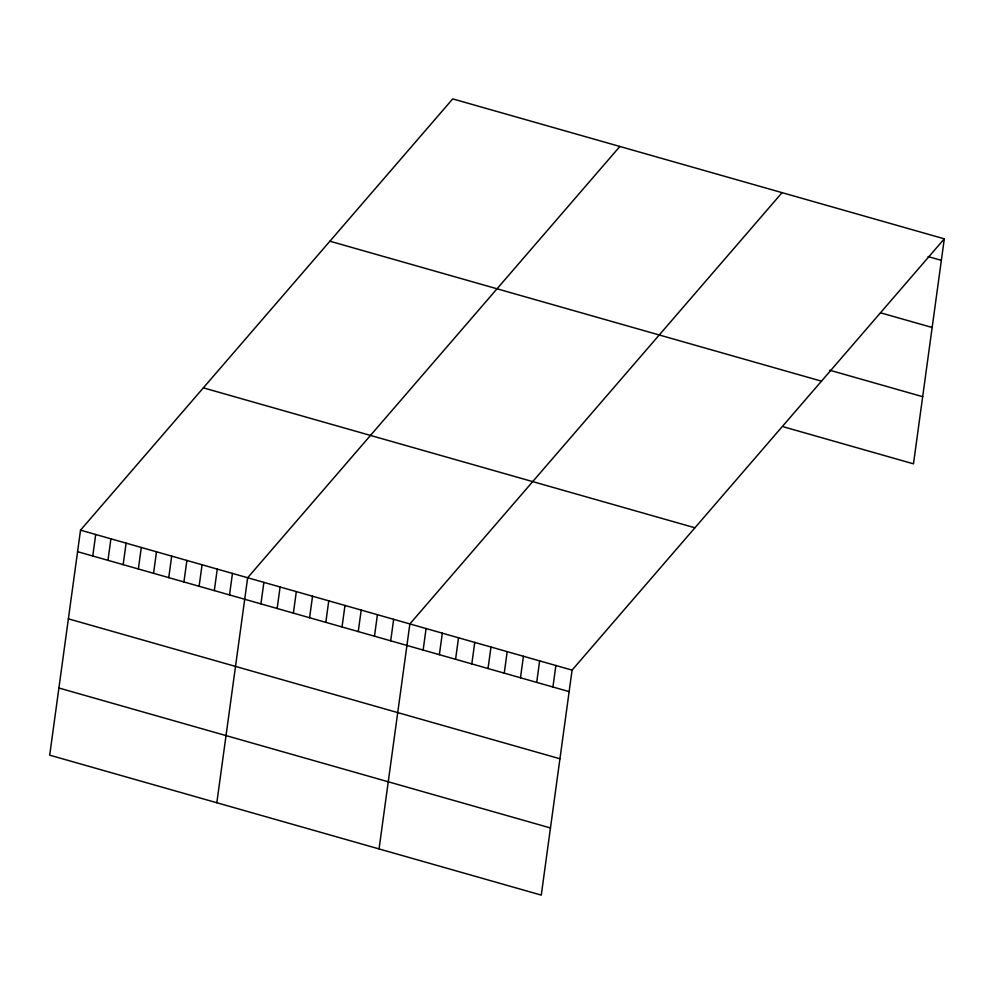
<?xml version="1.0" encoding="UTF-8"?>
<svg xmlns="http://www.w3.org/2000/svg" width="994" height="994" viewBox="0 0 994 994"><rect width="100%" height="100%" fill="white"/><g stroke="black" fill="none" stroke-linecap="round" stroke-linejoin="round"><path stroke-width="1.49" d="M80.526 530.162L49.7 755.167L541.27 895.109L572.084 670.118L944.3 238.833L452.73 98.891L80.526 530.162L572.084 670.118M92.765 555.994L95.71 534.499M107.961 560.318L110.906 538.823M123.157 564.654L126.101 543.146M138.352 568.978L141.297 547.47M153.548 573.302L156.493 551.794M168.744 577.626L171.689 556.118M183.927 581.95L186.884 560.442M199.123 586.274L202.068 564.778M214.319 590.598L217.264 569.102M229.515 594.934L232.459 573.426M216.829 802.742L247.655 577.75L619.871 146.466M260.925 603.867L263.882 582.372M277.152 608.49L280.097 586.982M293.379 613.112L296.324 591.604M309.594 617.721L312.538 596.226M325.821 622.343L328.766 600.836M342.035 626.966L344.98 605.458M358.262 631.588L361.207 610.08M374.477 636.197L377.434 614.69M390.704 640.819L393.649 619.312M379.049 848.926L409.876 623.934L782.079 192.65M423.146 650.051L426.091 628.556M439.373 654.673L442.318 633.166M455.587 659.295L458.532 637.788M471.815 663.905L474.759 642.41M488.029 668.527L490.986 647.019M504.256 673.149L507.201 651.642M520.483 677.759L523.428 656.264M536.698 682.381L539.643 660.873M552.925 687.003L555.87 665.495M944.3 238.833L913.474 463.838L783.707 426.886M928.085 256.564L941.355 260.341M880.535 312.799L932.161 327.486M829.766 370.228L922.68 396.681M329.896 241.207L821.466 381.162M203.348 387.846L694.918 527.789M77.569 551.67L569.14 691.625M68.375 618.827L559.945 758.77M58.894 688.01L550.465 827.965"/></g></svg>
